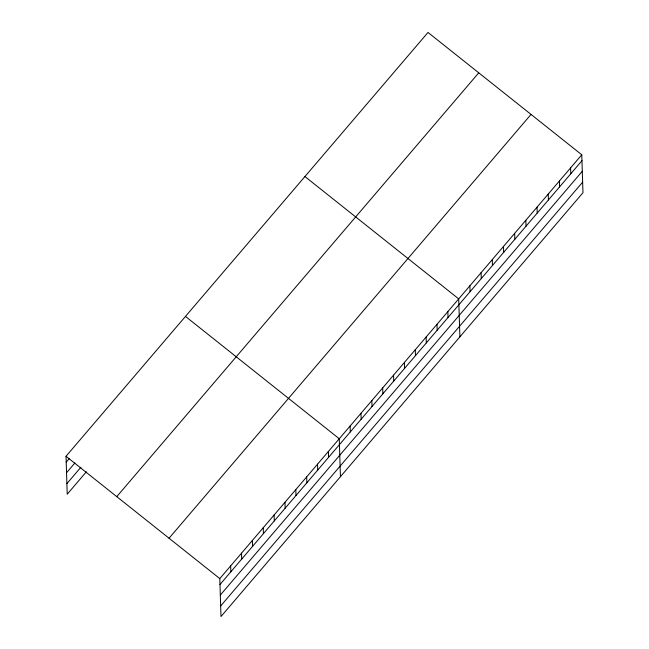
<?xml version="1.0" encoding="UTF-8"?>
<svg xmlns="http://www.w3.org/2000/svg" width="649" height="649" viewBox="0 0 649 649"><rect width="100%" height="100%" fill="white"/><g stroke="black" fill="none" stroke-linecap="round" stroke-linejoin="round"><path stroke-width="0.97" d="M86.382 471.774L67.22 494.214L66.028 456.271L428.007 32.45L581.78 154.787L582.972 192.729L220.993 616.55L219.8 578.608L581.78 154.787M66.214 462.169L69.402 458.429M66.547 472.748L74.846 463.021M66.888 483.643L80.938 467.183M116.771 496.639L478.751 72.818M169.056 538.232L531.036 114.419M219.987 584.506L581.966 160.684M220.319 595.084L582.299 171.263M220.66 605.979L582.64 182.158M304.933 176.552L458.705 298.889L459.898 336.831M185.476 316.412L339.257 438.748L340.449 476.691M66.028 456.271L219.8 578.608M570.593 167.888L570.779 173.786M559.406 180.982L559.592 186.888M548.218 194.083L548.405 199.989M537.023 207.185L537.21 213.083M525.836 220.287L526.023 226.185M514.649 233.389L514.835 239.286M503.462 246.482L503.648 252.388M492.275 259.584L492.461 265.49M481.087 272.685L481.274 278.583M469.892 285.787L470.079 291.685M447.851 311.601L448.037 317.499M436.988 324.313L437.175 330.211M426.133 337.026L426.312 342.932M415.271 349.746L415.457 355.644M404.408 362.458L404.595 368.356M393.554 375.171L393.74 381.077M382.691 387.891L382.878 393.789M371.828 400.603L372.015 406.501M360.974 413.316L361.16 419.213M350.111 426.028L350.298 431.934M328.394 451.461L328.581 457.358M317.531 464.173L317.718 470.079M306.677 476.893L306.863 482.791M295.814 489.606L296.001 495.503M284.96 502.318L285.146 508.224M274.097 515.03L274.284 520.936M263.234 527.751L263.421 533.648M252.38 540.463L252.566 546.361M241.517 553.175L241.704 559.081M230.663 565.896L230.849 571.793"/></g></svg>
